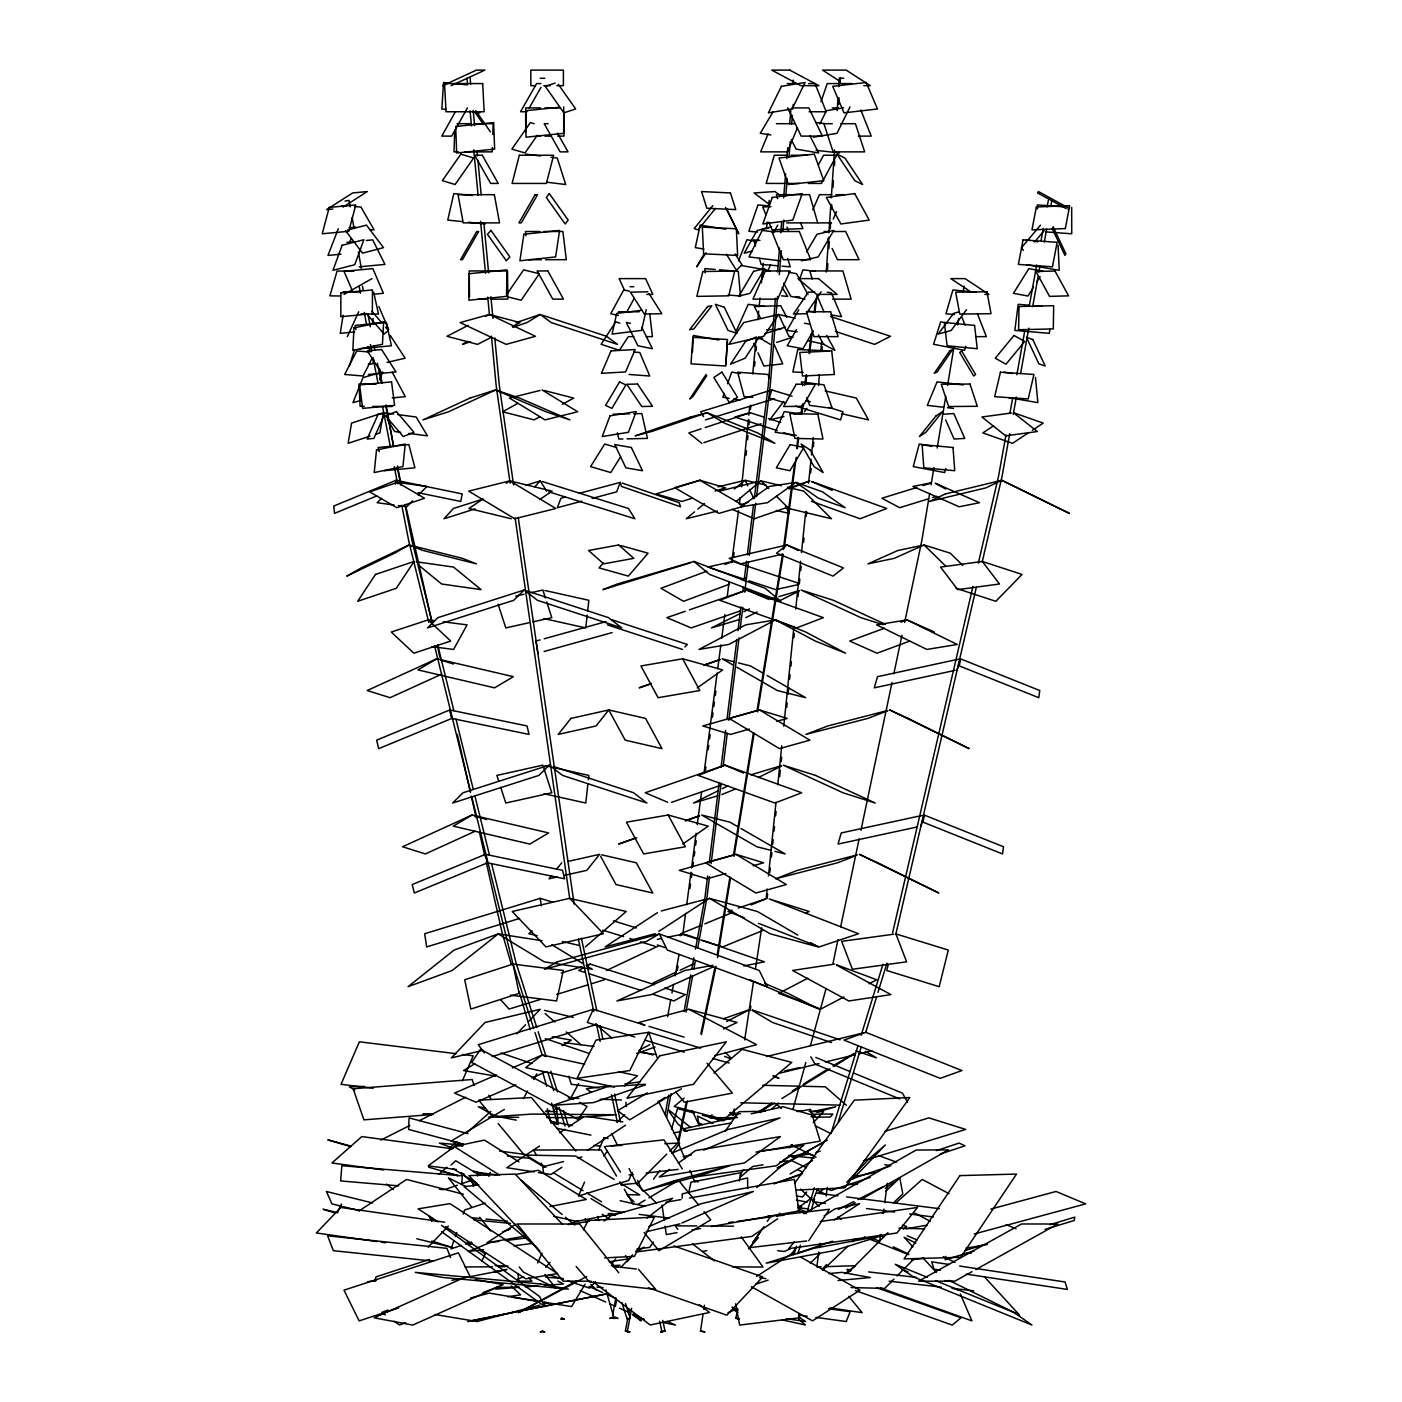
<?xml version="1.0" encoding="UTF-8"?>
<svg xmlns="http://www.w3.org/2000/svg" width="1402" height="1402" viewBox="0 0 1402 1402"><rect width="100%" height="100%" fill="white"/><g stroke="black" fill="none" stroke-linecap="round" stroke-linejoin="round"><path stroke-width="1.5" d="M525.68 131.77L525.68 107.919L540.576 107.919M563.972 112.248L563.972 136.117L557.593 136.117M454.704 130.193L454.02 151.872L458.279 151.872M492.4 147.543L492.26 151.872L464.64 151.872M492.803 134.522L493.153 123.691L474.016 123.691M692.465 352.007L693.359 335.481L718.753 339.967M725.991 364.205L727.217 341.457M818.593 385.497L819.329 374.597M820.959 350.588L821.537 341.86M826.269 272.058L828.635 237.148M828.933 232.785L830.843 204.429M831.298 197.875L834.54 149.874M837.204 110.618L838.081 97.527M838.817 86.609L839.412 77.881L843.724 78.267M821.94 351.061L822.238 346.697M827.408 270.306L827.846 263.769M828.88 248.487L829.318 241.933M830.212 228.841L830.65 222.305M831.544 209.213L831.842 204.832M833.016 187.377L833.454 180.84M834.488 165.559L834.786 161.195M838.641 104.449L839.079 97.912M840.113 82.63L840.411 78.267M461.644 1184.567L462.345 1175.857L341.843 1165.71L340.633 1180.957L398.729 1185.847M775.429 298.24L768.278 385.497L754.311 498.341M777.567 272.058L779.53 248.049M780.791 232.785L781.685 221.884M783.648 197.875L785.611 173.883M786.855 158.601L787.749 147.701M789.712 123.709L790.798 110.618M792.936 84.435L793.287 80.072M777.532 296.505L770.206 385.971L756.519 496.694M779.319 274.669L781.3 250.678M782.894 231.032L783.788 220.114M785.768 196.105L787.188 178.65M788.976 156.831L790.237 141.549M791.657 124.095L792.375 115.367M792.919 108.813L793.269 104.449M748.405 419.548L741.64 486.792M748.826 415.202L749.649 406.527M752.734 373.983L756.046 339.266M757.904 319.726L758.727 311.051M759.13 306.705L759.954 298.03M761.409 282.836L763.249 263.313M766.561 228.596L767.174 222.077M768.611 206.9L769.225 200.381M746.092 455.072L746.512 450.725M747.546 439.877L747.949 435.531M748.983 424.683L749.404 420.337M750.42 409.489L750.841 405.143M754.556 366.08L754.959 361.734M755.993 350.886L756.414 346.539M763.003 277.088L763.424 272.742M766.246 897.631L767.122 888.956M768.454 875.935L776.007 802.154M777.777 784.787L781.773 745.724M783.771 726.201L793.97 626.379M795.74 609.011L800.63 561.273M801.506 552.598L805.729 511.362M808.603 483.147L811.039 459.278M811.495 454.931L813.265 437.582M767.648 893.985L767.209 898.332L738.258 908.04M769.873 872.289L770.311 867.943M771.415 857.078L771.871 852.749M772.747 844.057L773.203 839.71M774.079 831.035L774.535 826.689M775.639 815.841L776.077 811.495M779.635 776.761L780.301 770.241M781.177 761.566L781.633 757.22M786.732 707.291L787.17 702.945M788.064 694.253L788.73 687.751M789.624 679.059L790.062 674.712M790.956 666.038L791.394 661.691M793.83 637.805L794.268 633.476M798.053 596.569L798.492 592.222M799.385 583.53L799.823 579.201M800.717 570.509L801.155 566.163M803.591 542.294L804.047 537.947M806.255 516.234L806.711 511.888M810.689 472.807L811.145 468.478M813.353 446.765L813.808 442.419M587.193 615.163L585.756 627.921L543.941 618.58M587.666 610.922L588.858 600.301L544.957 590.505M587.911 783.911L585.756 803.031L543.941 793.707M588.384 779.67L588.858 775.411L555.402 767.945M707.624 875.935L704.943 897.631L695.48 949.136M709.237 862.913L719.156 782.614M721.031 767.437L725.605 730.547M726.937 719.682L736.874 639.4M737.943 630.707L740.904 606.838M742.78 591.662L743.305 587.315M744.111 580.796L746.53 561.273M747.336 554.771L753.505 504.843M709.517 876.618L706.836 898.332L697.775 947.699M711.129 863.597L721.066 783.262M723.222 765.895L727.252 733.334M728.865 720.313L739.064 637.805M740.133 629.13L742.815 607.417M744.707 592.222L748.458 561.834M749.264 555.315L755.713 503.213M794.706 463.186L783.28 549.566M796.651 448.079L798.036 437.266M801.103 413.52L802.207 404.88M804.713 385.445L806.097 374.632M808.884 353.041L811.39 333.606M814.159 311.998L815.841 299.047M796.196 457.385L784.296 548.112M797.3 448.745L798.702 437.932M801.751 414.168L803.153 403.373M805.659 383.938L806.763 375.28M809.55 353.69L812.336 332.081M814.825 312.628L817.051 295.349M1049.835 329.33L1049.309 333.325L1014.82 330.399L1018.202 304.322L1028.98 305.233M683.019 932.891L685.578 913.403M686.717 904.746L690.993 872.254M691.554 867.926L696.111 833.279M697.25 824.621L701.526 792.13M704.084 772.642L717.158 673.03M717.736 668.701L720.856 644.885M721.715 638.383L724.852 614.567M727.13 597.234L729.11 582.075M731.669 562.588L738.503 510.626M739.362 504.124L740.203 497.622M689.959 888.412L690.52 884.084M691.379 877.582L691.957 873.253M692.798 866.751L693.377 862.405M694.235 855.921L694.796 851.575M695.655 845.091L696.216 840.744M705.329 771.415L705.889 767.087M708.168 749.755L708.746 745.426M709.605 738.924L710.166 734.595M712.444 717.263L713.005 712.935M713.863 706.433L714.442 702.087M715.283 695.602L715.861 691.256M733.509 556.944L734.07 552.598M818.803 1251.898L816.84 1266.952L821.099 1266.812M819.381 1247.587L819.942 1243.294M826.146 1195.976L827.285 1187.371M879.685 1241.366L880.544 1234.917M883.365 1213.413L883.926 1209.102M884.767 1202.653L887.308 1183.306M924.128 815.018L923.147 822.203L1002.518 853.941L1003.499 846.755L924.128 815.018L920.921 826.146M700.509 1331.059L704.768 1331.9L700.509 1331.059L703.121 1313.814M703.786 1309.503L704.435 1305.192M733.211 1115.431L734.192 1108.964M744.655 1039.951L753.487 981.733M755.45 968.8L761.672 927.826M750.193 1010.509L750.841 1006.18M343.104 315.275L340.248 333.325L354.688 331.959M372.178 324.388L373.125 318.377M717.263 954.604L729.916 877.039M733.421 855.5L753.435 732.685M756.94 711.147L782.579 553.86M717.544 957.636L730.547 877.88M734.052 856.324L754.083 733.474M757.588 711.918L783.245 554.579M929.649 493.434L921.762 540.944L904.641 622.4M931.086 484.794L933.96 467.514M937.184 448.079L945.789 396.24M947.577 385.445L954.026 346.557M957.619 324.966L958.688 318.482M962.999 292.562L964.068 286.096M393.594 414.063L383.359 412.714L379.907 432.92L375.946 434.217M1005.97 435.058L998.592 475.961L978.368 563.096M1009.861 413.537L1012.577 398.466M1016.853 374.772L1025.02 329.558M1029.278 305.881L1036.674 264.978M1040.95 241.284L1043.281 228.368M1047.154 206.848L1048.328 200.381M1009.738 433.709L1001.974 476.785L982.241 561.834M1013.243 414.326L1016.345 397.099M1020.621 373.405L1028.788 328.173M1032.678 306.635L1038.111 276.492M1038.9 272.181L1040.056 265.714M1044.332 242.02L1046.663 229.104M1050.939 205.411L1051.728 201.099M612.674 1315.146L615.828 1297.972M667.615 1016.643L670.769 999.468M671.961 993.019L673.538 984.432M675.116 975.845L679.076 954.376M615.583 1305.542L616.372 1301.249M677.254 970.429L678.042 966.136M625.397 1331.059L629.813 1331.9L625.397 1331.059L627.763 1318.195M628.552 1313.902L629.34 1309.608M665.161 1114.345L668.701 1095.032M684.071 1011.35L690.765 974.881M691.94 968.449L693.902 957.706M627.272 1331.9L631.601 1308.294M666.669 1117.271L670.997 1093.648M685.964 1012.086L692.658 975.599M693.85 969.168L695.41 960.58M945.842 1256.35L945.193 1259.75L974.32 1250.882M375.035 1281.183L375.894 1276.924L429.433 1259.452M395.294 484.076L396.065 480.29L462.274 493.925L460.715 501.46L418.006 492.663M833.016 963.209L837.975 939.638M840.674 926.775L859.146 838.887M860.951 830.317L892.04 682.406M893.828 673.836L901.942 635.264M678.13 1140.667L686.314 1102.182M700.86 1033.765L714.95 967.485M678.743 1141.614L687.383 1100.973M701.473 1034.676L716.036 966.241M688.732 1192.629L691.046 1182.149L741.167 1172.598L739.31 1180.992M646.217 309.737L641.573 330.416L612.061 334.079L616.705 313.4L641.993 310.263M892.566 932.891L972.953 586.474M893.74 934.205L841.673 941.355L852.381 969.273L906.603 961.825L895.896 933.907L976.318 587.333M888.29 964.418L886.783 970.517L939.182 986.693L948.295 950.065L895.896 933.907M945.754 468.461L944.65 472.562L913.263 466.603L919.256 444.013L931.822 446.397M735.717 1318.143L739.362 1319.124L735.717 1318.143L738.03 1309.678M793.059 1108.982L805.799 1062.506M810.426 1045.612L826.076 988.568M957.18 669.911L960.37 658.782L1039.758 690.52L1038.777 697.705L959.389 665.968L960.37 658.782L877.477 676.693L874.287 687.839L955.06 670.366M671.505 1129.101L677.517 1108.579L694.183 1113.048M792.13 396.188L771.783 389.949L769.33 398.063L785.628 403.04M793.918 1254.632L796.476 1246.273M806.728 1212.835L814.422 1187.774M831.071 1133.447L857.971 1045.717M861.178 1035.272L882.962 964.226M797.861 1253.651L800.419 1245.291M811.32 1209.768L814.527 1199.306M825.515 1203.319L812.564 1201.672L817.734 1188.861M838.238 1121.986L861.301 1046.751M865.735 1032.31L962 1070.55L940.251 1078.348L843.986 1040.109L865.735 1032.31L876.688 996.594M877.967 992.423L886.94 963.156M488.965 1176.383L490.227 1172.3M965.855 346.259L964.558 350.342L933.557 344.279L940.672 321.812L946.876 323.021M349.326 366.027L354.566 349.711M373.843 359.753L372.546 363.837L368.323 364.222M820.976 101.698L827.233 83.577L851.803 83.577M453.88 1240.682L451.023 1248.867L461.258 1245.449M455.317 1236.599L456.754 1232.498M463.186 1214.097L464.623 1209.996L485.11 1203.161M724.186 393.366L722.819 397.222L729.268 398.308M727.585 383.71L731.686 372.126L740.274 373.563M799.28 280.05L802.943 269.867L815.403 271.217M579.324 493.329L620.227 482.393L616.652 491.857L592.1 498.411M338.303 228.754L327.98 255.427L340.949 254.2M349.694 242.353L351.166 238.55M738.503 260.877L746.933 239.724L755.257 241.214M770.504 264.54L768.208 270.306L741.132 265.469M379.644 379.854L382.746 372.126L363.03 377.506L352.971 402.619L360.857 400.464M768.138 133.751L760.673 151.872L787.521 151.872L797.458 127.705M462.362 1080.889L473.193 1055.794L462.45 1054.479M584.546 1182.096L578.378 1196.064L628.727 1180.396L632.249 1172.405M598.654 1150.183L603.947 1138.214M812.792 209.722L819.451 194.685L831.736 194.685M833.209 219.115L836.538 211.597M736.523 330.399L748.23 304.322L764.931 306.46M481.938 1261.029L485.548 1253.055M537.597 1262.957L542.118 1252.985M644.885 1025.107L593.291 1009.3L587.298 1022.461L634.755 1037.007M347.328 336.638L358.719 311.77M337.689 1211.836L341.475 1204.073M819.89 123.937L826.391 110.688L843.583 107.884M850.015 106.832L837.012 133.33L813.37 137.186M583.372 1229.852L588.121 1220.511L654.436 1217.111L634.475 1256.35L604.542 1257.892M372.354 357.913L363.083 375.999L344.682 374.474L356.739 350.973L369.006 351.99M523.472 1098.607L527.573 1090.984M533.724 1079.558L536.791 1073.844M570.386 1098.87L578.588 1083.623M818.488 164.63L823.587 155.236L836.731 155.236L821.449 183.434L808.306 183.434M627.185 311.226L634.177 298.416M455.405 111.669L441.788 136.117L451.689 136.117L467.409 107.919M773.536 232.627L777.76 225.109M529.202 108.007L540.979 87.327M798.825 309.737L786.995 330.416L797.212 331.818M796.476 329.628L787.223 345.768L802.978 348.73L813.265 330.802M806.571 251.939L816.98 234.274L833.787 230.419L818.172 256.916L801.366 260.772M772.852 112.125L760.252 133.33L770.837 134.942M1068.061 209.599L1068.885 208.215L1038.409 191.548L1037.568 192.95L1066.151 208.565M585.055 1284.232L571.595 1306.576L543.731 1302.213M1033.484 287.217L1027.981 296.032L1013.453 293.316L1028.875 268.623L1043.403 271.34M1036.797 281.925L1040.091 276.632M620.543 456.929L610.764 472.562L590.575 466.603L604.7 444.013L616.81 447.606M628.411 336.515L619.369 350.342L601.09 344.279L615.793 321.812L619.859 323.161M758.903 337.216L745.075 358.211L730.53 364.205L745.513 341.457L756.414 336.971M763.845 1226.61L750 1247.587L806.658 1240.963M767.297 1221.352L770.767 1216.112L829.511 1209.243L808.744 1240.717M704.084 253.885L696.706 266.836L706.03 252.816M706.082 374.474L689.802 398.939L692.781 396.678L706.731 375.718M821.151 291.791L806.255 313.697L793.409 314.066L808.306 292.159L814.737 291.984M506.665 294.595L523.612 269.867L539.332 273.723L521.176 300.221L507.419 296.838M537.299 135.293L524.961 152.958L511.888 149.103L530.377 122.605L534.127 123.709M725.202 1131.239L738.907 1111.698L765.142 1111.313M739.958 1174.964L743.691 1169.636M653.437 1242.049L649.669 1247.394L636.964 1248.937M794.583 1183.323L854.344 1100.149L909.828 1097.538L844.968 1187.809L795.898 1190.105M752.892 1242.172L760.41 1231.727M791.026 1254.737L796.038 1247.78M603.806 1156.124L607.539 1150.972M653.525 1179.152L659.746 1170.565M672.189 1153.39L679.655 1143.086L664.688 1143.681M966.486 309.737L951.222 330.416L938.271 334.079L953.535 313.4L959.091 311.84M783.753 401.41L769.645 419.881L783.928 416.534M804.345 411.767L806.904 408.403M551.547 875.619L548.988 878.809L557.4 876.933M556.647 869.205L561.746 862.808M794.286 1241.839L788.8 1248.639L896.965 1232.989L917.556 1207.455L820.223 1221.545M712.812 205.656L694.218 228.561L698.021 229.875L715.3 208.6M627.255 1261.677L631.461 1256.683M1040.512 225.109L1021.497 247.646L1023.32 250.397M1034.658 241.88L1044.175 230.611M806.711 1192.015L802.575 1196.887L796.283 1196.064M603.263 562.991L599.04 567.898L628.394 576.117L648.057 553.177L620.806 545.553M712.076 1114.765L709.465 1117.744L737.505 1117.587M748.528 1248.867L758.482 1237.528M776.971 1216.48L779.827 1213.238M545.728 1267.233L550.075 1262.361M595.464 1281.638L589.646 1288.14L567.53 1280.797M611.447 1263.78L615.793 1258.908M534.863 486.739L540.226 480.868L546.675 491.138M822.115 1269.301L826.567 1264.516M620.7 1267.548L632.653 1254.808M635.649 1251.618L638.646 1248.428M789.484 1147.835L792.445 1144.698M813.213 1122.704L823.587 1111.698L809.182 1111.383M516.812 1033.922L525.592 1024.687M528.519 1021.602L540.226 1009.3L485.074 1022.461L451.426 1057.862L483.234 1050.273M846.773 1182.289L869.135 1158.788L885.328 1144.961L852.521 1179.432M428.136 1247.132L448.29 1226.119M684.895 646.953L687.313 644.464L612.253 619.894M847.86 1273.051L887.939 1232.656M893.933 1279.115L884.697 1288.438L850.891 1287.509M897.017 1275.995L913.981 1258.908M381.484 498.358L377.156 502.705L394.085 505.018M412.538 500.952L406.773 506.753L398.308 505.596M418.304 495.151L426.944 486.441L397.344 482.393L369.655 491.857L396.819 507.699L424.491 498.236L397.344 482.393M617.195 1122.126L624.679 1114.608M666.756 1154.074L636.823 1184.164L629.077 1168.585M669.753 1151.06L678.726 1142.034L658.397 1101.148M524.155 590.032L513.745 600.301L427.505 627.921L437.897 617.651L524.155 590.032L537.422 600.301L621.805 627.921L608.521 617.651L526.206 590.698M549.269 765.159L538.859 775.411L452.618 803.031L463.01 792.761L549.269 765.159L562.535 775.411L646.918 803.031L633.634 792.761L553.387 766.491M810.251 1263.132L819.679 1254.159M885.661 1191.349L899.804 1177.89L902.818 1193.926L893.389 1202.898M822.694 1270.194L847.842 1246.273M852.556 1241.786L855.693 1238.79M882.401 1213.361L885.538 1210.382M450.953 1165.044L455.738 1160.733L479.799 1175.314M448.833 1148.799L456.894 1141.614M466.568 1132.991L490.753 1111.453M477.556 1175.945L480.781 1173.071M895.825 1202.986L922.201 1179.432L948.996 1193.68M439.071 1174.193L446.923 1167.253M532.112 930.91L528.852 933.732L537.229 935.695M585.353 946.911L626.186 911.493L569.685 898.332L512.203 911.493L545.956 946.911L603.438 933.732L569.685 898.332L515.112 517.846M739.643 1177.733L752.716 1166.482L763.021 1164.799M756.712 1187.494L787.766 1160.733L779.53 1162.083M684.141 1098.117L674.187 1106.476L723.8 1119.55L791.762 1062.401L742.149 1049.327L713.968 1073.038M760.235 1112.645L771.783 1102.936M771.976 1108.649L778.583 1103.094M694.551 511.853L686.244 518.758L717.386 511.047M697.881 509.084L704.523 503.563M736.085 501.583L761.006 480.868L781.352 485.758M734.298 488.965L745.216 480.29L766.316 485.18M604.087 1221.019L610.922 1215.727L672.592 1198.254L646.953 1218.11M624.293 1085.954L637.507 1075.825L618.457 1071.654M844.81 1273.77L855.115 1265.883M903.186 1229.133L906.603 1226.505L902.467 1225.173M797.966 1207.981L811.863 1197.764M818.803 1192.664L824.025 1188.826M669.648 1169.426L659.308 1176.979L744.287 1162.994L780.476 1136.584L695.497 1150.569L678.27 1163.152M795.863 482.393L818.488 498.236L845.143 507.699L822.501 491.857L795.863 482.393L767.455 502.705L740.922 506.753L769.33 486.441L793.812 482.709M697.302 687.839L722.661 669.911L682.651 658.782L640.942 665.968L658.099 697.705L699.808 690.52L682.651 658.782M682.809 844.074L708.185 826.146L668.158 815.018L626.449 822.203L643.623 853.941L685.315 846.755L668.158 815.018M657.731 1102.393L664.793 1097.433M885.223 1188.353L894.108 1182.149M644.219 1247.132L637.332 1251.828L751.822 1236.424L777.637 1218.776M483.129 498.884L468.899 508.488L511.239 518.758M506.245 483.269L509.802 480.868L552.16 491.138L539.7 499.533M358.982 1210.995L406.58 1179.432L463.361 1194.224M539.472 1146.082L506.753 1167.708L534.144 1171.897M559.468 1132.869L564.918 1129.276M568.564 1126.858L583.092 1117.254M561.904 1167.27L550.986 1174.49L538.35 1172.545M587.35 1150.446L625.52 1125.228M993.65 425.787L982.802 432.92L1012.489 443.312L1028.753 432.622M1032.363 430.239L1043.211 423.106L1013.523 412.714L1037.305 431.536L1005.672 435.829L981.908 417.007L1011.42 412.994M657.433 912.684L605.103 946.911L655.242 933.732M658.852 931.384L709.377 898.332L757.395 911.493L797.808 935.099M756.572 1276.433L793.024 1252.81M515.761 1224.156L487.002 1242.75L524.926 1236.178M824.148 1215.867L835.031 1208.857L859.671 1203.635L834.26 1219.95M343.034 207.093L367.324 191.548L352.638 192.95L326.596 209.599L332.905 209.003M758.938 1111.558L771.889 1103.549M792.253 1090.984L799.648 1086.41M803.346 1084.132L827.408 1069.27M832.963 1065.835L854.414 1053.358M774.5 1103.059L758.342 1112.522M781.913 1098.485L830.019 1068.762M833.734 1066.484L854.081 1053.901M467.532 341.352L462.555 344.384L470.616 341.667M542.294 315.152L606.47 336.287L617.511 344.384L551.249 322.583L540.226 314.469L526.977 322.583L512.887 327.349M474.735 1063.803L463.571 1070.55L495.379 1076.123M562.027 1045.734L571.333 1040.109L552.248 1036.761M630.094 286.709L633.809 286.709M647.321 1092.841L617.739 1110.612L629.638 1119.847L681.407 1088.741M783.297 1160.26L790.763 1155.791L814.176 1158.105M790.15 1173.947L812.564 1160.541M637.752 1204.493L645.165 1200.094M648.863 1197.886L678.498 1180.274L698.652 1205.019M436.758 658.782L417.971 669.911L494.555 687.839L513.342 676.693L436.758 658.782L367.219 690.52L390.089 697.705L441.753 674.134M472.053 815.018L453.267 826.146L529.833 844.074L548.638 832.946L472.053 815.018L402.514 846.755L425.384 853.941L475.05 831.281M504.37 1109.42L451.041 1141.105L463.449 1144.593M409.104 544.975L394.663 553.177L346.802 576.117L361.243 567.898L409.104 544.975L423.106 550.495L476.435 563.867L462.432 558.346L411.154 545.483M586.702 1276.539L518.53 1312.658L576.608 1280.902M803.889 1213.694L916.189 1150.026L948.506 1149.868L860.951 1199.516M845.721 1208.138L855.238 1202.741M343.981 294.402L372.003 278.612M777.076 1167.936L825.603 1141M778.04 1167.971L827.373 1140.089M972.007 1271.667L954.867 1281.2L918.608 1281.165L1021.532 1223.981L1057.791 1224.016L975.827 1269.546M517.653 403.461L502.599 411.767L534.18 419.881L539.823 416.762M562.395 404.302L573.681 398.063L544.204 390.492M583.688 967.731L578.728 970.447L584.932 972.445M586.982 965.908L590.295 964.103L654.383 984.66M775.481 619.894L815.263 641.047L845.564 653.209L805.764 632.039L775.481 619.894L728.795 644.464L699.002 649.441L745.671 624.871L773.343 620.245M807.675 978.246L778.741 993.387L820.783 1009.072L843.934 996.945M869.012 983.818L876.723 979.77L836.696 964.856M468.18 325.369L446.958 336.287L477.574 344.384L491.068 337.444M485.548 316.449L489.403 314.469L520.019 322.583L512.291 326.543M638.874 1050.343L649.827 1044.7M726.657 1021.515L750.385 1009.3L723.695 1018.693M838.343 1209.453L853.923 1201.532M857.814 1199.551L883.12 1186.688M380.888 1140.089L409.805 1125.473M419.443 1120.619L465.692 1097.258M613.848 1317.302L609.94 1318.423L613.848 1317.302L605.927 1289.998M740.046 613.638L711.445 627.921L739.713 619.456M743.849 611.728L749.579 608.871M745.776 617.651L757.22 611.938M778.198 601.458L799.175 590.978M718.332 790.658L693.534 803.031L717.789 795.793M722.135 788.748L727.866 785.891M735.507 788.958L721.82 794.583M758.394 777.532L781.282 766.105M723.467 1028.98L737.014 1022.461L689.013 1009.3L638.891 1022.461L644.692 1025.493M606.453 970.517L658.782 945.807M680.11 935.747L683.983 933.907L667.58 937.219M652.981 983.03L676.237 972.042M680.11 970.202L693.675 963.805M442.664 85.68L476.47 70.1L484.899 70.1L451.093 85.68M713.548 966.714L651.352 994.614L616.915 1000.958L684.93 970.447L712.917 965.295M962.788 565.409L950.276 553.177L924.093 544.975L894.231 558.346L867.961 563.867L897.823 550.495L922.078 545.396M464.57 1277.397L374.194 1317.81L412.749 1325.083L503.143 1284.653L475.296 1279.413M648.846 1226.627L700.422 1203.88L753.4 1191.472L681.985 1222.982M496.378 1074.913L454.511 1093.122L476.049 1102.2L515.918 1084.85M512.308 1067.973L542.206 1054.97L584.564 1064.241M531.849 1077.91L545.799 1071.847M789.939 1249.024L784.191 1251.478L777.707 1250.689M671.733 1153.198L728.094 1129.434L780.108 1117.885L703.629 1150.131M727.953 1312.658L737.662 1308.609M396.065 480.29L333.729 506.069L334.552 513.377L376.787 495.922M700.772 925.513L680.636 933.732L696.654 938.762M704.803 923.865L732.983 912.334M751.104 904.921L765.194 899.155M762.951 930.437L722.678 946.911L700.667 940.006M805.221 913.14L809.252 911.493L769.207 898.962L858.532 933.732L819.259 946.911L758.359 923.305M690.31 562.85L602.948 589.629L617.336 584.003L693.902 561.448L765.142 588.297L780.861 601.3L709.64 574.452L693.902 561.448M387.828 1310.081L381.73 1312.447L385.287 1314.953M405.616 1322.629L399.5 1324.995L394.172 1321.227M482.884 1292.644L499.165 1286.335M517.461 1279.22L523.559 1276.854M887.746 710.726L867.838 718.42L805.905 734.42L827.793 725.956L887.659 710.481M855.413 855.886L837.485 862.808L775.569 878.809L797.458 870.344L857.323 854.87M788.905 488.93L809.865 480.868L789.431 487.949M706.923 571.14L660.955 588.297L683.563 601.3L729.548 584.143M724.922 564.428L732.913 561.448L798.86 583.32M741.535 579.674L745.531 578.185M884.487 628.201L849.682 641.047L877.004 653.209L909.758 641.1M900.873 622.155L907.024 619.894L934.345 632.039M773.886 1183.884L802.189 1173.492M468.145 1244.433L472.211 1242.943M502.687 1231.815L508.786 1229.589M571.998 1222.982L578.097 1220.756M651.457 683.387L639.189 687.839L651.282 683.703M703.822 665.459L720.19 659.518M635.018 838.133L618.668 844.074L636.788 837.87M685.35 820.959L699.651 815.754L685.596 820.538M636.596 1053.533L655.049 1047.031M740.344 504.948L748.528 502.109M754.329 518.758L789.098 506.718M685.28 611.272L666.896 617.651L691.186 627.921L740.221 610.922M689.381 609.852L746.583 590.032L823.377 617.651L796.616 627.921L719.822 600.301L746.583 590.032L768.997 599.513M671.558 802.33L720.593 785.33M445.1 1189.457L457.332 1185.216M461.416 1183.814L471.615 1180.274L473.508 1186.442M704.102 664.986L720.207 659.466M645.498 1084.815L593.379 1102.62L553.089 1105.284L607.224 1086.795L645.393 1084.272M516.059 322.653L540.226 314.469M797.475 1253.143L832.56 1241.226M779.232 1181.921L801.611 1174.385M732.054 910.108L727.918 911.493L744.164 917.784M465.359 1244.082L471.51 1242.032M506.332 1230.395L510.416 1229.028M849.892 1179.503L889.026 1166.446M936.413 1150.639L959.073 1143.086L964.962 1145.82L940.251 1154.056M870.204 1177.417L831.071 1190.473L827.127 1188.651M701.053 428.872L688.803 432.92L701.806 443.312M705.153 427.54L750.123 412.714L764.318 417.253M703.857 442.646L761.093 423.79M428.153 619.894L391.281 632.039L413.853 653.209L450.725 641.047L428.153 619.894L434.638 620.718M555.069 83.121L545.29 86.346L563.902 112.843L575.661 108.988L558.276 84.26M383.359 412.714L351.569 423.106L348.134 443.312L369.988 436.162M755.818 1284.144L768.156 1280.114M398.641 1307.961L359.122 1320.877L343.998 1290.173L458.401 1252.81L470.686 1277.748M510.416 995.14L556.594 1000.958L563.359 970.447L512.992 964.103L464.71 979.77L470.862 1009.072L519.126 993.387L512.992 964.103L471.65 796.389M764.949 333.641L785.453 327.034M776.603 342.403L793.006 337.128L788.923 336.287L778.601 314.469L743.638 322.583L728.795 344.384L763.757 336.287L778.601 314.469L795.32 318.289M482.341 499.27L453.407 508.488L444.013 518.758L475.033 508.891M525.75 485.478L540.226 480.868M692.255 498.218L681.845 501.46L656.118 493.925L699.878 480.29L725.605 487.843L715.178 491.086M916.838 487.475L881.876 498.236L899.663 507.699L928.457 498.832M923.007 485.565L931.243 483.024M932.575 497.552L936.694 496.29M561.273 973.023L582.005 966.644M586.141 965.382L590.295 964.103M540.156 999.521L509.066 1009.072L500.602 999.661M556.734 994.421L587.824 984.87M591.977 983.591L604.402 979.77M593.291 1009.3L478.24 1044.7L484.338 1052.92M492.19 1056.582L596.796 1024.389M771.783 389.949L700.685 411.767L703.541 416.639M705.451 419.881L774.465 398.694M552.774 902.205L540.226 898.332L424.683 933.732L426.681 946.911L519.529 918.45M815.999 1152.444L820.17 1151.165M884.96 1131.326L928.843 1117.885L965.715 1129.434L863.334 1160.803M964.558 1250.654L987.446 1243.697M1049.853 1224.717L1074.826 1217.111L1074.177 1220.511L1045.051 1229.361M770.767 599.092L774.815 597.883M778.864 596.674L799.052 590.628M750.859 774.815L781.159 765.755M816.98 1112.242L835.82 1106.739L810.584 1111.961M791.517 1156.913L808.025 1152.058M757.395 710.534L702.805 725.956L730.477 734.42L749.369 729.093M776.673 721.382L787.17 718.42L759.498 709.955L729.128 718.402L779.477 748.633L809.865 740.168L759.498 709.955M733.859 854.94L679.269 870.344L706.941 878.809L725.833 873.481M753.137 865.77L763.634 862.808L735.962 854.344L705.592 862.808L755.941 893.021L786.329 884.557L735.962 854.344M750.123 412.714L734.823 417.007L777.427 430.624M540.085 639.908L535.967 641.047L537.895 653.209M544.204 638.769L606.067 621.612M544.081 651.492L612.113 632.6M665.004 1331.059L660.763 1331.9L665.004 1331.059L662.743 1320.386M990.881 1209.085L1056.039 1191.472L1085.639 1203.88L974.232 1233.988M565.024 497.149L560.923 498.236L557.348 507.699L581.883 501.145M771.521 226.756L756.94 230.611L744.234 253.149L752.576 250.94M347.626 230.051L366.465 225.109L383.517 247.646L362.575 253.149L345.523 230.611M661.341 910.949L705.188 899.436M714.845 1055.671L756.607 1044.7L689.013 1009.3M470.511 1298.024L489.351 1293.117L539.84 1301.529M539.875 1305.122L477.066 1321.525L434.988 1314.515M544.064 1304.018L548.252 1302.931L544.046 1302.23M563.376 1161.627L542.802 1166.797L543.555 1173.001M577.782 1157.999L581.9 1156.965M540.068 390.457L509.452 398.063L545.028 419.881L577.694 411.767L542.101 389.949M719.471 491.138L758.92 481.377M766.526 1056.53L863.614 1032.836M778.916 1073.354L819.031 1063.557M825.357 1062.015L854.905 1054.812M859.128 1053.778L871.781 1050.694M545.483 1111.506L549.637 1110.507M553.808 1109.508L557.961 1108.491M718.017 486.827L743.13 480.798M794.145 414.151L802.294 412.241M646.094 1231.797L680.005 1223.858M781.738 554.316L740.519 563.867L729.198 558.346L786.89 544.975L843.426 567.898L833.086 576.117L776.55 553.177L786.89 544.975L798.211 550.495M387.075 362.364L405.178 358.211L390.264 335.481M515.673 596.095L524.05 594.238M530.324 592.836L542.872 590.032L545.413 597.918M528.782 622.786L505.789 627.921L498.131 604.244M532.97 621.84L551.792 617.651L546.692 601.861M568.038 861.406L599.583 854.344L586.825 870.344L563.709 875.514M707.642 567.074L732.913 561.448M798.825 584.476L775.657 589.629L748.861 580.743M683.212 1128.908L736.348 1117.114M751.227 1113.819L783.105 1106.739L815.193 1115.887L810.934 1116.833M683.177 1156.685L691.484 1154.827M922.008 815.473L841.235 832.946L838.028 844.074L916.68 827.075M784.717 1070.883L799.648 1067.623M793.111 1157.211L810.111 1153.688M853.467 1176.856L874.708 1172.44M657.328 939.287L661.429 938.464M743.884 965.96L764.388 961.825L702.542 940.356M702.542 1251.46L706.801 1250.602M931.261 482.796L912.895 486.441L959.178 506.753L979.577 502.705L935.222 483.252L945.754 489.018M451.97 1280.271L460.434 1278.606M494.275 1271.964L506.963 1269.458L464.658 1277.765M549.917 1206.544L586.299 1199.464L538.333 1170.267L515.691 1174.473M621.542 1212.625L576.608 1221.37L553.615 1216.27M345.015 201.099L349.028 200.381L350.202 206.848M666.003 1202.233L680.986 1199.569M689.539 1198.044L794.356 1179.432L798.947 1210.995L711.235 1226.575M677.008 1232.656L666.318 1234.549L665.091 1226.137M691.992 1229.992L700.544 1228.485M905.902 1228.835L927.108 1225.155M966.066 1248.166L987.253 1244.503M673.468 1132.886L679.882 1131.782M684.158 1131.063L731.248 1122.984M797.598 1111.628L810.444 1109.42L820.188 1141.105L755.993 1152.093M540.226 78.267L544.8 78.267M568.16 1224.559L589.138 1221.335M595.429 1220.371L599.635 1219.74M609.081 1261.835L627.973 1258.943L625.502 1255.544M834.681 964.103L792.533 970.447L848.806 1000.958L890.953 994.614L836.556 965.119M367.587 1281.778L376.174 1280.499M507.734 1296.762L520.615 1294.852L511.274 1286.02M758.955 1151.428L803.784 1145.294L776.13 1165.833L692.886 1177.207M982.329 561.448L940.549 567.074L957.706 589.629L999.486 584.003L982.329 561.448L1022.058 574.452L995.823 601.3L956.076 588.297M728.795 1222.526L733.123 1221.948M737.434 1221.352L771.994 1216.708M776.322 1216.13L782.807 1215.254M609.958 1085.744L586.387 1088.741L591.521 1092.473M624.942 1083.851L639.943 1081.941M498.937 1241.418L490.314 1242.505L468.391 1251.478L483.48 1249.585M505.403 1240.612L526.977 1237.896M513.658 1245.782L533.075 1243.346M478.871 1184.935L464.202 1186.688L537.019 1247.657M758.394 338.793L762.583 338.303M717.596 1120.408L732.335 1118.708M629.13 1174.964L633.389 1174.49M646.164 1173.036L678.077 1169.408M911.335 1259.75L924.233 1258.277M962.894 1253.879L971.498 1252.897M559.503 107.253L525.978 110.688L525.978 137.186L563.692 133.33L563.692 106.832M620.981 1184.795L635.877 1183.306L656.416 1202.986M349.116 227.737L355.6 227.124M346.977 242.301L353.409 241.705M366.29 240.478L372.722 239.882L384.954 264.4L359.21 266.836M373.107 294.28L383.412 293.316L372.862 268.623L344.051 271.34L352.971 292.229M360.086 348.73L391.421 345.768L386.391 322.46L355.039 325.422L355.968 329.663M368.323 374.474L396.012 371.968L381.589 349.536L367.342 350.886L381.765 373.318M392.227 397.905L405.283 396.678L392.262 372.213M384.148 470.722L414.904 467.812L408.876 444.592L378.119 447.501L379.223 451.724M828.968 1273.559L841.919 1272.368L870.467 1277.52L838.063 1280.517M433.113 1114.467L363.907 1119.847L353.146 1088.741L472.123 1079.505L474.139 1085.341M495.607 1289.121L518.95 1287.351M525.312 1286.861L538.035 1285.897M544.397 1285.424L563.481 1283.969L557.856 1281.06M762.425 228.754L768.576 228.351M943.125 414.203L953.816 413.572L964.769 438.405L954.079 439.036L945.667 419.934M611.342 1265.708L620.07 1265.252M770.942 206.62L762.706 206.97L765.825 214.594M611.272 1145.82L621.962 1145.381M846.773 1184.602L857.446 1184.269M825.375 1266.672L855.238 1265.708M766.596 329.733L772.695 329.558M776.743 329.435L780.809 329.295M364.467 1086.392L349.308 1086.795L354.794 1089.88M495.274 1287.579L519.003 1287.036M613.182 414.203L629.551 413.835M633.634 413.748L641.818 413.572L647.461 438.405L627.009 438.861M622.926 438.949L618.825 439.036L617.423 432.832M647.917 291.791L630.444 292.159L644.324 314.066L661.797 313.697L649.073 293.614M613.866 1266.777L618.142 1266.689M465.113 1266.97L492.417 1266.777M498.726 1266.742L505.018 1266.689M729.338 1114.678L737.96 1114.625M811.302 1114.187L832.876 1114.064L830.264 1117.043L813.002 1117.149M608.205 1213.606L612.551 1213.606M540.944 83.577L536.598 83.577L520.545 111.757L527.064 111.757M787.205 83.577L793.637 83.577M808.603 83.577L815.035 83.577L826.216 111.757L809.094 111.757M535.178 85.68L530.832 85.68L530.832 70.1L563.394 70.1L563.394 85.68L556.874 85.68M543.853 85.68L550.373 85.68M863.807 85.68L870.256 85.68L846.16 70.1L822.553 70.1L839.763 81.228M544.835 107.919L559.713 107.919M791.902 107.919L808.849 107.919L822.413 136.117L801.208 136.117L787.661 107.919M832.21 107.919L838.624 107.919M457.034 123.691L469.775 123.691M548.147 123.691L544.204 123.691L560.134 151.872L568.02 151.872L557.418 133.085M776.41 123.691L794.987 123.691M832.315 123.691L823.903 123.691L833.138 151.872L864.666 151.872L855.43 123.691L840.709 123.691M536.318 136.117L540.576 136.117M544.835 136.117L551.214 136.117M858.375 136.117L871.203 136.117L860.793 109.934M786.75 155.236L774.307 155.236L766.175 183.434L784.84 183.434M790.903 155.236L807.482 155.236M788.993 183.434L799.35 183.434M835.837 194.685L844.022 194.685M786.645 222.883L831.544 222.883M539.998 231.505L525.435 231.505L525.96 235.834M544.169 231.505L562.885 231.505L566.303 259.685L545.501 259.685M824.043 231.505L828.372 231.505M832.7 231.505L845.651 231.505L859.093 259.685L837.485 259.685L832.105 248.417M528.869 259.685L541.347 259.685M646.743 294.402L652.841 294.402L645.586 278.612L619.158 278.612L624.609 290.459M984.87 294.402L988.953 294.402L965.067 278.612L950.766 278.612L971.253 292.142M478.064 299.134L486.564 299.134M490.823 299.134L507.839 299.134L507.506 270.954L469.214 270.954L469.53 296.979M832.525 299.134L851.137 299.134L842.917 270.954L809.848 270.954L812.196 278.998M618.422 311.77L639.137 311.77M629.656 336.638L633.792 336.638M646.234 336.638L652.438 336.638L649.739 313.855M975.862 336.638L986.36 336.638L977.404 313.68M518.968 1281.165L531.971 1281.165L528.975 1277.976M591.101 1281.183L563.096 1281.165L517.145 1223.981L579.587 1224.016L618.79 1272.788M376.087 384.166L359 384.043L360.104 406.3L364.38 406.335M372.932 406.387L392.174 406.527M696.829 1225.961L675.221 1225.821L677.779 1229.379M701.158 1225.979L733.596 1226.189M732.738 1266.865L763.003 1267.057L741.255 1236.844M518.67 1117.306L488.579 1117.043L532.094 1114.064L615.934 1114.765L572.419 1117.744L546.622 1117.534M343.069 291.791L360.559 292.002M360.98 313.855L365.344 313.908M371.916 313.995L378.47 314.066L373.686 292.159M545.711 1111.453L556.489 1111.576M431.536 1114.169L422.931 1114.064L431.536 1114.555M353.847 271.305L337.093 271.007L329.908 295.84L340.388 296.015M626.729 1194.679L639.75 1194.942L619.596 1182.727M796.844 1111.12L800.963 1111.208M762.723 1085.306L799.385 1086.182M803.697 1086.287L825.27 1086.795L846.387 1105.284M740.729 1102.761L839.921 1105.127M898.892 1228.17L924.251 1228.871M495.116 1265.533L507.962 1265.988M568.248 1098.011L578.868 1098.414M600.144 1099.203L621.419 1099.992M828.845 350.886L797.808 349.536L792.849 371.968L803.188 372.406M730.547 1114.064L734.911 1114.292M341.79 205.901L346.031 206.129M354.531 206.602L360.91 206.97L374.089 229.875L369.848 229.63M768.191 1215.674L772.379 1215.92M1063.119 206.795L1037.41 204.92L1037.41 208.968M1046.015 231.891L1071.724 233.784L1071.689 207.426M633.599 352.042L639.803 352.498L649.757 375.999L629.06 374.474M752.821 397.327L744.147 396.678L737.627 372.213L768.051 374.474L769.137 378.558M545.711 1277.152L563.026 1278.501M715.248 269.464L704.785 268.623L705.171 272.724M719.436 269.815L738.258 271.34L740.519 296.032L727.971 295.016M759.954 240.39L753.733 239.882L755.59 246.016M777.795 265.802L761.181 264.4L759.323 258.266M781.948 266.152L790.255 266.836L787.766 258.669M1033.292 305.601L1041.914 306.337M439.615 1189.282L443.908 1189.65M462.642 1145.083L439.352 1143.086L453.477 1148.378M768.874 205.884L757.974 204.92L748.826 231.277L757.553 232.049M765.86 271.007L769.996 271.375M781.51 295.84L787.714 296.383L782.123 287.515M473 1217.865L479.466 1218.478M485.916 1219.092L507.436 1221.16M473.929 1219.88L510.503 1223.385M777.532 1214.798L783.946 1215.429M596.937 1287.036L602.983 1287.632M976.318 292.282L952.922 289.934L945.947 313.733L954.464 314.574M449.902 83.121L443.558 82.49L441.84 108.988L446.064 109.409M454.125 83.559L466.813 84.839M473.543 112.213L479.887 112.843M472.527 195.526L453.792 193.599L447.764 220.096L462.345 221.604M468.583 222.252L485.25 223.969M507.279 1156.002L529.448 1158.315L544.256 1167.253M609.537 1214.693L615.583 1215.324M433.183 1261.152L333.378 1250.689L327.63 1235.828L446.958 1248.341L450.55 1257.612M795.495 296.593L799.648 297.049M729.759 1112.557L740.571 1113.766M612.779 1266.357L636.298 1268.985M816.087 122.605L824.621 123.569M816.017 150.312L839.465 152.958M851.259 1269.949L846.913 1269.458L850.751 1270.878M868.627 1271.929L916.382 1277.38M944.615 1280.604L953.29 1281.603M889.061 1281.165L941.163 1287.106M952.011 1288.35L973.724 1290.821M963.262 384.902L937.062 381.887L927.318 405.371L943.441 407.246M947.472 407.702L953.518 408.403M797.948 1207.683L808.639 1208.945M594.01 1145.399L600.494 1146.17M456.018 1053.673L359.368 1041.809L341.036 1084.289L373.247 1088.25M525.908 154.15L540.541 155.955M551.004 157.252L557.277 158.023L565.689 184.521L546.868 182.207M774.5 231.961L762.197 230.419L749.001 256.916L779.792 260.772M624.188 1212.485L611.36 1210.855L591.048 1198.64M639.154 1214.36L669.069 1218.128M816.42 1193.067L837.993 1195.818M846.615 1196.905L939.393 1208.682M866.506 1208.524L894.546 1212.082M909.653 1213.992L933.381 1217.006M443.295 621.822L467.076 624.871L453.6 649.441L431.991 646.673M564.165 1042.632L594.08 1046.47M638.944 1052.236L656.031 1054.427M599.022 1087.847L571.262 1084.289L568.686 1076.193M397.695 414.589L416.131 417.007L427.417 435.829L408.981 433.411M400.797 432.342L394.645 431.536L387.46 419.548M462.713 1146.153L456.211 1145.294L428.153 1165.833L456.298 1169.548M499.498 1151.042L525.47 1154.477M473.613 1171.844L497.412 1174.999M452.776 1148.816L361.786 1136.584L331.941 1162.994L383.938 1169.987M828.494 1308.749L850.155 1311.711L846.23 1321.525L815.894 1317.389M798.562 1315.023L807.219 1316.215M809.042 311.156L815.175 311.998M416.149 561.746L453.512 567.074L481.079 589.629L441.63 584.003L418.935 565.427M444.679 1222.193L340.826 1207.455L316.361 1232.989L376.945 1241.576M381.256 1242.19L385.585 1242.803M801.19 414.011L784.261 411.575L775.166 432.272L796.336 435.321M829.844 1307.891L862.142 1312.658L848.788 1296.394M786.329 1318.669L805.607 1321.525L798.457 1316.881M948.909 1264.429L931.699 1261.818L934.03 1269.231L940.479 1270.212M959.669 1266.041L1065.064 1281.989L1067.395 1289.419L966.293 1274.12M587.017 1116.378L622.821 1121.845M542.101 940.707L498.201 933.907L454.108 950.065L408.07 986.693L452.163 970.517L498.201 933.907L544.239 961.825L592.31 969.273L586.79 965.925M511.572 1297.183L537.299 1301.214M725.815 229.227L700.141 225.109L695.304 247.646L703.857 249.013M733.561 399.027L740.011 400.096M1025.686 239.724L1029.734 240.425M1033.782 241.109L1037.831 241.81M1026.807 264.733L1059.211 270.306L1058.089 245.297M1003.99 372.126L1012.384 373.563M1008.459 397.59L1037.866 402.619L1035.482 377.506M884.785 1164.676L890.936 1165.763M759.656 1277.59L765.983 1278.694M827.18 292.177L831.368 292.913L841.533 316.712L831.053 314.854M804.538 323.196L810.444 324.318M788.52 272.181L796.599 273.723L807.955 294.543M804.976 299.064L790.833 296.365L783.613 283.116M796.459 1200.024L807.166 1202.162M484.742 1108.018L478.327 1106.739L494.941 1115.887L516.269 1120.163M550.881 1121.267L572.209 1125.543M556.804 1128.277L590.961 1135.129M603.754 1137.688L608.03 1138.547M630.444 323.319L626.291 322.46L637.91 345.768L652.421 348.73L641.783 327.367M663.304 1322.507L675.466 1325.083L667.597 1321.56M614.637 1087.111L525.697 1067.623L542.206 1054.97L546.132 1056.617L538.14 1031.714M629.48 291.213L623.715 289.934L610.729 313.733L618.422 315.432M620.105 1200.708L645.183 1206.281M782.281 1319.878L805.414 1324.995L798.842 1319.335M544.957 765.615L551.231 767.017M807.727 340.581L824.446 344.384M825.165 390.895L856.324 398.063L868.486 419.881L841.48 413.678M776.34 510.451L789.011 513.377L785.541 506.017M601.616 854.817L636.35 862.808L652.771 893.021L616.004 884.557L600.599 856.219M562.342 941.548L579.079 945.439M337.864 1212.677L323.126 1209.243L335.621 1213.186M787.451 487.23L803.732 491.138L831.474 518.758L788.748 508.488L776.428 496.203M544.362 1010.316L573.26 1017.396M372.582 1202.969L326.386 1191.472L331.959 1203.88L359.245 1210.662M734.368 661.867L722.223 658.782L733.246 665.126M738.398 662.883L750.543 665.968L763.407 673.381M770.977 850.348L756.835 846.755L701.701 815.018L730.004 822.203L737.364 826.444M775.026 851.382L785.138 853.941L741.045 828.564M702.525 1115.291L723.379 1120.881M467.935 1133.605L409.086 1117.885L408.595 1129.434L463.238 1144.032M350.956 1146.117L327.823 1139.844L350.728 1146.608M428.732 1167.218L457.946 1175.682L441.122 1171.126M640.556 1051.57L653.069 1055.005M712.514 1058.422L729.11 1063.031M551.932 1122.792L558.119 1124.544M683.089 1129.959L687.103 1131.099M797.51 1205.475L801.629 1206.684M473.823 1171.126L488.369 1175.437M700.72 1048.118L648.775 1032.31L596.025 1040.109L577.028 1078.348L629.778 1070.55L648.775 1032.31L657.082 1057.546M806.378 400.551L810.444 401.796M828.775 407.404L843.023 411.767L840.587 419.881L795.793 406.159M613.428 920.869L636.438 927.949M602.702 930.174L623.61 936.606M629.901 938.534L636.175 940.462M640.346 941.758L654.997 946.262M649.003 1026.369L684.088 1037.112M645.06 1040.161L684.264 1052.166M542.276 481.517L628.447 508.488L634.896 518.758L548.725 491.787M809.725 1154.372L813.826 1155.651M440.929 660.079L453.389 664.005M474.139 815.666L486.599 819.592M431.711 1241.033L452.513 1247.587L416.797 1238.755M883.067 624.714L860.863 617.651L801.085 590.032L833.366 600.301L885.433 624.346M768.384 418.55L780.546 422.44M783.525 432.57L793.655 435.829M664.723 987.989L685.385 994.614L673.836 1000.958L653.157 994.333M589.068 973.759L640.749 990.355M607.417 624.871L682.476 649.441M830.615 316.519L890.498 336.287L874.655 344.384L835.417 331.433M709.692 567.757L744.742 579.377M693.885 1180.589L698.021 1181.974M549.409 1274.786L563.499 1279.465M545.378 1038.619L588.752 1053.34M501.057 1053.025L532.041 1063.54M752.418 1009.983L840.113 1039.846M831.596 1042.597L772.449 1022.461L752.208 1010.386M856.079 1050.922L876.46 1057.862L865.437 1051.29M622.26 483.094L679.199 502.705L680.496 506.753L621.507 486.441L620.227 482.393M686.051 934.626L698.406 938.919M657.38 944.93L665.635 947.805M673.906 1245.922L762.758 1276.924L726.867 1315.181L648.337 1287.79M876.565 1287.684L961.036 1317.81L952.186 1325.083L855.343 1290.541M811.898 481.587L886.747 508.488L860.057 518.758L811.513 501.303M901.819 1269.669L907.918 1271.859M954.674 1288.718L958.723 1290.173M880.421 1287.912L971.884 1320.877L960.37 1294.011M788.888 1155.301L794.794 1157.456M878.511 1155.563L896.544 1162.153M798.789 1208.91L806.833 1212.134M873.236 1238.667L879.264 1241.085M797.896 1210.417L805.94 1213.641M864.28 1236.967L908.549 1254.65M724.624 1056.372L730.67 1058.808M772.975 1075.895L779.021 1078.348L773.483 1076M927.458 1277.362L895.3 1264.306L913.333 1276.854L1031.925 1324.995L1013.891 1312.447L935.502 1280.622M815.824 1057.458L850.05 1071.549M854.081 1073.213L902.415 1093.122L907.62 1102.2M899.558 1098.87L814.965 1064.03L810.812 1056.775M743.603 773.045L724.922 765.159L645.235 792.761L667.65 802.242M811.74 481.657L832.227 490.349M731.984 509.276L752.471 517.969M764.546 983.345L788.117 993.387L818.786 1009.072L750.035 979.77M1006.128 1224.577L1016.029 1228.8M907.199 1235.74L917.118 1239.981M464.272 1174.193L460.575 1172.598L475.593 1185.041M588.963 1286.423L602.72 1292.574M606.645 1294.326L616.477 1298.725M580.077 1290.576L605.629 1302.002M609.572 1303.755L615.46 1306.384M619.404 1308.136L629.218 1312.535M633.161 1314.287L641.029 1317.81M893.284 1246.834L908.829 1254.194M713.04 1123.44L697.46 1116.045L698.704 1122.827L702.595 1124.667M790.921 1160.33L806.483 1167.708M798.001 1169.864L801.891 1171.722M837.012 154.15L844.88 158.023L862.633 184.521L854.764 180.665L838.186 155.92M915.874 1243.066L904.097 1237.265L912.877 1246.834M943.336 1256.613L955.095 1262.413M948.979 1280.359L1019.604 1315.181L984.519 1276.924M465.587 1186.39L448.43 1177.89L471.598 1207.017M815.158 1125.736L830.475 1133.412M791.149 1144.768L816.069 1157.246M914.963 1213.168L930.28 1221.317M573.698 1099.343L480.5 1049.327L471.685 1062.401L578.185 1119.55L587.017 1106.476L579.412 1102.393M816.56 1189.492L825.953 1194.609M837.555 1217.076L841.305 1219.127M800.665 1257.086L859.917 1290.173L812.529 1320.877L751.367 1286.721M767.069 675.484L805.659 697.705L777.356 690.52L736.926 667.247M810.654 942.617L818.014 946.911L769.996 933.732L709.377 898.332M758.464 337.286L770.452 344.384M553.51 1172.826L583.109 1190.684M586.807 1192.927L601.598 1201.847M551.81 944.703L583.109 963.682M614.094 1179.397L575.626 1156.072L525.732 1155.055L545.886 1167.288M453.056 1168.725L477.118 1183.288M518.898 1161.855L484.426 1140.089L454.178 1146.503L499.533 1175.139M602.247 1214.325L609.642 1219.021M467.217 1242.172L470.809 1244.503M479.817 1250.339L485.215 1253.844M732.037 1307.05L737.399 1310.537M438.213 1221.913L418.147 1208.857L449.989 1203.635L557.593 1273.594L525.768 1278.834L445.503 1226.645M632.355 1314.726L641.205 1320.877L633.336 1313.692M732.58 1309.012L737.873 1312.71M436.25 1221.528L429.24 1216.445L431.851 1221.475M441.49 1225.33L539.577 1296.517L544.8 1306.576L441.472 1231.587M571.28 1222.439L574.785 1225.015M780.09 195.404L774.991 191.548L754.101 192.95L769.383 204.482M699.265 1304.631L709.587 1312.447L650.178 1324.995L593.414 1282.059M692.43 1243.819L714.512 1260.871M668.719 1109.928L690.783 1127.541M686.594 1131.011L678.095 1124.246L669.49 1112.049M386.549 1184.059L393.226 1189.597M520.773 1179.906L562.149 1214.535M565.462 1217.322L573.751 1224.244M776.445 1104.285L781.405 1108.526M595.535 1023.881L611.815 1038.041M545.115 1013.541L554.877 1022.04M566.285 1031.96L580.936 1044.7M713.443 1116.202L718.21 1120.513M590.68 1284.425L596.972 1290.173M880.351 1234.461L883.435 1237.353M800.595 1189.124L819.101 1206.403M627.781 1195.818L634.09 1201.882M924.093 544.975L945.999 566.373M761.006 480.868L768.717 488.544M725.395 1052.429L731.476 1058.51M562.482 1224.332L515.165 1174.07L468.916 1175.612L539.893 1251.005M923.094 1257.997L936.256 1272.333M371.863 311.332L381.502 322.46M385.638 327.227L388.389 330.416L384.166 334.079L366.272 313.4M638.436 1269.231L655.75 1289.419L589.471 1281.989L576.152 1266.479M707.081 1063.259L732.387 1093.122L684.316 1102.2L675.887 1092.246M575.871 1151.024L531.393 1097.538L478.695 1100.149L492.61 1116.868M498.166 1123.545L524.576 1155.301M704.032 1211.626L710.744 1219.863L658.905 1250.707L644.131 1232.551M544.887 1274.436L555.788 1288.14L523.384 1272.105L519.283 1266.97M479.764 1217.304L490.665 1231.009M475.804 110.688L490.42 131.893M474.928 112.125L483.462 124.498M367.552 346.715L371.004 351.955M682.336 1168.935L663.952 1139.844L604.367 1146.608L620.455 1172.054M735.226 254.007L741.921 264.733L736.436 270.306L726.394 254.235M616.529 1176.085L601.002 1149.868L533.461 1150.026L536.791 1155.634M619.859 1181.711L622.067 1185.444M624.293 1189.194L633.161 1204.178M541.225 1163.134L543.45 1166.867M826.619 335.358L834.909 350.342L823.552 344.279L818.382 334.92M786.837 317.325L780.686 305.706L754.311 306.53L760.462 318.131M488.895 1095.172L490.84 1099.01M809.988 135.924L818.663 152.958L796.091 149.103L791.271 139.639M726.587 208.688L738.749 233.784L725.605 207.426M611.64 1133.552L617.458 1145.224M827.636 239.023L829.423 242.774M745.216 480.29L747.827 485.828M749.562 489.508L753.89 498.709M692.202 1110.507L699.247 1125.824M774.342 344.91L782.754 363.837L763.88 366.027L757.991 352.778M753.785 343.315L756.309 348.993M817.997 297.872L823.92 311.752M679.059 1144.961L684.93 1158.683M689.959 1170.425L694.989 1182.184M637.612 1180.326L641.801 1190.123M378.873 306.53L388.74 329.733M800.542 222.83L802.873 228.561L772.029 229.875L768.927 222.235M962.087 317.518L965.067 325.159M787.013 227.124L788.52 231.225M802.75 385.795L801.383 381.887L824.025 384.902L832.227 408.403L809.585 405.371L806.851 397.555M498.779 781.335L496.869 775.411L542.872 765.159L551.792 792.761L505.789 803.031L500.689 787.258M536.808 1027.561L516.129 963.209L491.541 863.474M550.828 1071.146L557.505 1091.895M563.516 1110.577L568.178 1125.105M597.55 1216.428L598.882 1220.581M612.236 1262.098L613.568 1266.251M625.572 1303.597L630.252 1318.143L627.15 1319.124L621.805 1302.528M512.992 964.103L533.689 1028.472M535.021 1032.608L542.364 1055.461M547.709 1072.057L553.72 1090.756M559.065 1107.352L565.059 1126.051M511.309 964.401L502.161 932.891L486.249 862.44M519.248 991.705L530.236 1029.524M542.451 1071.531L546.71 1086.235M551.599 1103.041L557.698 1124.053M585.177 1218.566L586.387 1222.772M817.716 222.883L809.585 194.685L776.428 194.685L777.584 198.716M547.236 1108.789L550.933 1123.212M432.447 623.697L412.048 540.944L404.95 504.527M437.669 644.92L453.88 710.691M455.983 719.191L473.245 789.221M474.805 795.582L489.456 854.992M428.749 622.313L408.876 541.645L401.778 505.228M434.515 645.656L470.616 792.148M398.957 475.961L400.411 482.376M405.704 505.859L431.746 621.156M438.02 648.916L439.948 657.45M457.315 734.333L470.336 791.972M471.3 796.248L476.119 817.594M479.484 832.543L484.794 856.026M574.137 904.045L518.214 517.32M581.392 938.201L596.849 1010.789M600.038 1025.738L602.755 1038.549M614.567 1094.068L620.473 1121.828M578.325 938.919L593.765 1011.525M596.498 1024.354L600.126 1041.441M611.5 1094.822L617.406 1122.599M659.676 1321.227L661.954 1331.9M362.435 286.096L363.258 290.372M367.85 313.925L370.356 326.771M374.106 346.049L374.93 350.342M377.436 363.188L381.186 382.466M385.778 406.019L393.699 446.712M397.449 465.99L401.2 485.267M359.227 286.709L360.489 293.141M364.24 312.418L366.746 325.264M370.496 344.559L371.74 350.973M373.002 357.405L377.997 383.114M382.588 406.685L390.51 447.378M394.277 466.656L397.607 483.795M798.86 1313.551L799.666 1317.81L739.66 1325.083L735.612 1303.807M352.147 217.608L354.093 228.368M358.386 252.062L361.506 269.272M379.451 368.323L382.185 383.394M386.076 404.915L393.489 445.818M397.782 469.512L398.571 473.823M662.024 1205.089L664.18 1219.828M513.57 484.899L499.322 385.497L494.783 337.847M510.153 483.252L496.203 385.971L491.454 336.13M540.226 898.332L541.26 905.85M625.905 1102.305L626.361 1106.599M556.384 1106.143L558.206 1123.335M470.091 77.881L470.704 84.383M473.175 110.39L474.612 125.549M477.083 151.539L477.504 155.867M477.907 160.214L481.201 194.86M483.883 223.023L488.615 272.847M490.875 296.681L492.943 318.342M466.954 78.267L467.585 84.768M470.056 110.776L471.493 125.935M473.753 149.769L478.082 195.281M480.553 221.288L485.495 273.285M487.756 297.119L489.403 314.469M518.144 1274.383L518.722 1282.812M747.704 1188.598L747.616 1177.89L682.178 1193.926L682.213 1198.202M340.896 292.913L340.809 316.712L372.371 313.733L372.459 289.934L340.896 292.913M469.32 273.723L468.916 300.221L506.525 296.365L506.911 269.867L469.32 273.723M1018.991 306.53L1018.606 329.733L1053.305 328.927L1053.673 305.706L1018.991 306.53M353.987 327.875L352.831 350.342L382.448 344.279L383.622 321.812L353.987 327.875M692.851 337.339L691.028 363.837L725.71 366.027L727.515 339.529L692.851 337.339M376.525 449.989L374.211 472.562L402.935 466.603L405.248 444.013L376.525 449.989M523.875 234.274L519.897 260.772L555.63 256.916L559.608 230.419L523.875 234.274M1023.057 239.882L1018.378 264.4L1052.446 266.836L1057.126 242.301L1023.057 239.882M1036.341 206.97L1031.977 229.875L1065.31 228.561L1069.673 205.656L1036.341 206.97M1000.432 372.213L994.666 396.678L1028.192 398.939L1033.94 374.474L1000.432 372.213M702.805 271.55L696.847 296.383L728.742 295.84L734.718 271.007L702.805 271.55M519.336 155.236L512.098 183.434L546.394 183.434L553.632 155.236L519.336 155.236M329.225 207.426L322.215 233.784L348.8 231.277L355.793 204.92L329.225 207.426M772.292 197.454L762.828 223.969L792.778 220.096L802.242 193.599L772.292 197.454M342.123 245.297L332.975 270.306L354.741 264.733L363.889 239.724L342.123 245.297M609.993 415.851L602.229 436.548L628.429 432.272L636.193 411.575L609.993 415.851M611.044 350.886L601.44 373.318L625.572 371.968L635.176 349.536L611.044 350.886M765.369 270.954L752.944 299.134L777.672 299.134L790.097 270.954L765.369 270.954M378.19 414.203L367.114 439.036L373.861 438.405L384.937 413.572L378.19 414.203M781.387 86.346L768.401 112.843L792.095 108.988L805.081 82.49L781.387 86.346M796.196 384.271L783.578 406.527L802.855 406.3L815.473 384.043L796.196 384.271M476.785 231.505L460.539 259.685L462.432 259.685L478.695 231.505L476.785 231.505M535.161 194.685L518.915 222.883L521.299 222.883L537.544 194.685L535.161 194.685M753.557 271.34L738.959 296.032L750.052 293.316L764.668 268.623L753.557 271.34M619.561 381.887L605.576 405.371L611.903 408.403L625.888 384.902L619.561 381.887M790.167 444.592L776.322 467.812L789.939 470.722L803.767 447.501L790.167 444.592M1053.27 227.124L1052.289 228.754L1064.959 255.427L1065.923 253.797L1053.27 227.124M375.473 574.452L357.685 601.3L396.293 588.297L414.081 561.448L375.473 574.452M959.897 1175.612L904.08 1258.873L960.703 1257.314L1016.503 1174.07L959.897 1175.612M949.697 350.886L934.223 373.318L937.132 371.968L952.606 349.536L949.697 350.886M460.855 154.15L442.331 180.665L455.107 184.521L473.631 158.023L460.855 154.15M659.816 1055.794L626.957 1098.257L693.447 1084.289L726.306 1041.809L659.816 1055.794M707.642 306.53L689.609 329.733L693.832 328.927L711.883 305.706L707.642 306.53M549.321 193.599L546.272 197.454L565.146 223.969L568.196 220.096L549.321 193.599M570.947 718.42L558.206 734.42L596.043 725.956L608.783 709.955L645.568 718.402L661.989 748.633L625.204 740.168L608.783 709.955L570.947 718.42M936.098 415.851L919.397 436.548L925.898 432.272L942.617 411.575L936.098 415.851M1013.979 335.481L995.245 358.211L1006.005 364.205L1024.739 341.457L1013.979 335.481M490.963 230.419L487.44 234.274L506.315 260.772L509.855 256.916L490.963 230.419M561.799 1318.143L560.747 1319.124L564.463 1319.124L561.799 1318.143M961.632 350.973L959.704 352.498L973.689 375.999L975.599 374.474L961.632 350.973M721.89 372.126L713.863 377.506L729.408 402.619L737.452 397.222L721.89 372.126M615.32 1317.302L613.918 1318.231L617.984 1318.423L615.32 1317.302M557.242 961.825L544.449 969.273L646.567 941.355L659.361 933.907L759.271 970.517L767.192 986.693L667.299 950.065L659.361 933.907L557.242 961.825M945.351 493.925L929.491 501.46L985.957 487.843L1001.817 480.29L1069.34 513.377L1001.817 480.29L945.351 493.925M470.02 398.063L422.966 419.881L448.57 411.767L495.625 389.949L519.494 398.063L569.895 419.881L546.009 411.767L495.625 389.949L470.02 398.063M449.797 709.955L376.612 740.168L378.715 748.633L451.917 718.402L449.797 709.955L527.029 725.956L529.027 734.42L451.795 718.42L449.797 709.955M485.39 854.344L412.206 884.557L414.309 893.021L487.493 862.808L564.603 878.809L562.605 870.344L485.39 854.344L487.388 862.808L485.39 854.344M396.398 411.575L385.638 415.851L403.18 436.548L413.94 432.272L396.398 411.575M724.922 765.159L698.178 775.411L774.955 803.031L801.716 792.761L724.922 765.159M542.504 1331.059L540.226 1331.9L544.8 1331.9L542.504 1331.059M690.66 417.007L635.229 435.829L651.615 431.536L707.046 412.714L757.641 432.92L774.92 443.312L724.343 423.106L707.046 412.714L690.66 417.007M673.854 1180.957L642.817 1191.104L699.002 1175.857L730.039 1165.71L673.854 1180.957M813.703 1248.341L766.158 1263.184L833.857 1250.689L881.42 1235.828L813.703 1248.341M699.878 480.29L674.59 487.616L718.928 513.377L744.217 506.069L699.878 480.29M489.403 314.469L460.119 322.583L506.175 344.384L535.459 336.287L489.403 314.469M509.802 480.868L468.706 491.138L514.727 518.758L555.823 508.488L509.802 480.868M516.339 1311.711L467.865 1321.525L608.398 1293.538L516.339 1311.711M618.703 544.975L588.577 550.495L603.666 563.867L633.792 558.346L618.703 544.975M907.024 619.894L876.671 624.871L926.88 649.441L957.233 644.464L907.024 619.894M854.712 193.599L826.356 197.454L840.867 223.969L869.205 220.096L854.712 193.599M866.191 82.49L832.7 86.346L844.004 112.843L877.477 108.988L866.191 82.49M814.317 154.15L778.951 158.023L788.397 184.521L823.763 180.665L814.317 154.15M493.627 122.605L455.668 126.46L456.684 152.958L494.643 149.103L493.627 122.605M391.544 381.887L359.578 384.902L362.662 408.403L394.61 405.371L391.544 381.887M616.144 1318.231L613.217 1318.423L612.271 1317.302L616.144 1318.231M831.719 350.973L799.788 352.498L802.47 375.999L834.4 374.474L831.719 350.973M1055.005 271.007L1035.973 271.55L1049.572 296.383L1068.604 295.84L1055.005 271.007M637.542 384.043L626.764 384.271L641.783 406.527L652.561 406.3L637.542 384.043M986.955 291.791L955.691 292.159L959.774 314.066L991.039 313.697L986.955 291.791M969.991 384.043L941.303 384.271L948.646 406.527L977.317 406.3L969.991 384.043M789.782 70.1L771.766 70.1L800.892 85.68L818.908 85.68L789.782 70.1M482.691 83.577L444.557 83.577L446.029 111.757L484.163 111.757L482.691 83.577M482.288 155.236L474.7 155.236L490.665 183.434L498.236 183.434L482.288 155.236M494.345 194.685L458.033 194.685L463.221 222.883L499.533 222.883L494.345 194.685M799.315 231.505L771.871 231.505L783.245 259.685L810.671 259.685L799.315 231.505M547.832 270.954L537.159 270.954L552.774 299.134L563.464 299.134L547.832 270.954M818.523 278.612L798.001 278.612L816.542 294.402L837.047 294.402L818.523 278.612M830.562 311.77L806.43 311.77L813.966 336.638L838.098 336.638L830.562 311.77M643.886 1319.124L640.399 1318.143L643.886 1319.124M817.839 414.203L789.782 413.572L794.952 438.405L822.992 439.036L817.839 414.203M730.442 192.95L701.543 191.548L706.853 208.215L735.752 209.599L730.442 192.95M736.348 228.754L702.332 227.124L703.629 253.797L737.627 255.427L736.348 228.754M953.027 447.501L922.113 444.592L923.83 467.812L954.744 470.722L953.027 447.501M540.331 1283.969L415.272 1272.368L443.295 1277.52L568.353 1289.121L540.331 1283.969M974.565 325.422L944.387 322.46L947.086 345.768L977.264 348.73L974.565 325.422M631.373 447.501L614.742 444.592L625.87 467.812L642.502 470.722L631.373 447.501M815.473 775.411L783.175 765.159L842.952 792.761L875.251 803.031L815.473 775.411M724.291 307.248L715.406 304.322L728.059 330.399L736.944 333.325L724.291 307.248M1032.801 339.529L1026.457 337.339L1038.882 363.837L1045.209 366.027L1032.801 339.529M908.11 718.402L889.727 709.955L969.15 748.633L908.11 718.402M877.775 862.808L859.391 854.344L938.814 893.021L877.775 862.808M810.181 449.989L801.085 444.013L814.054 466.603L823.149 472.562L810.181 449.989"/></g></svg>
